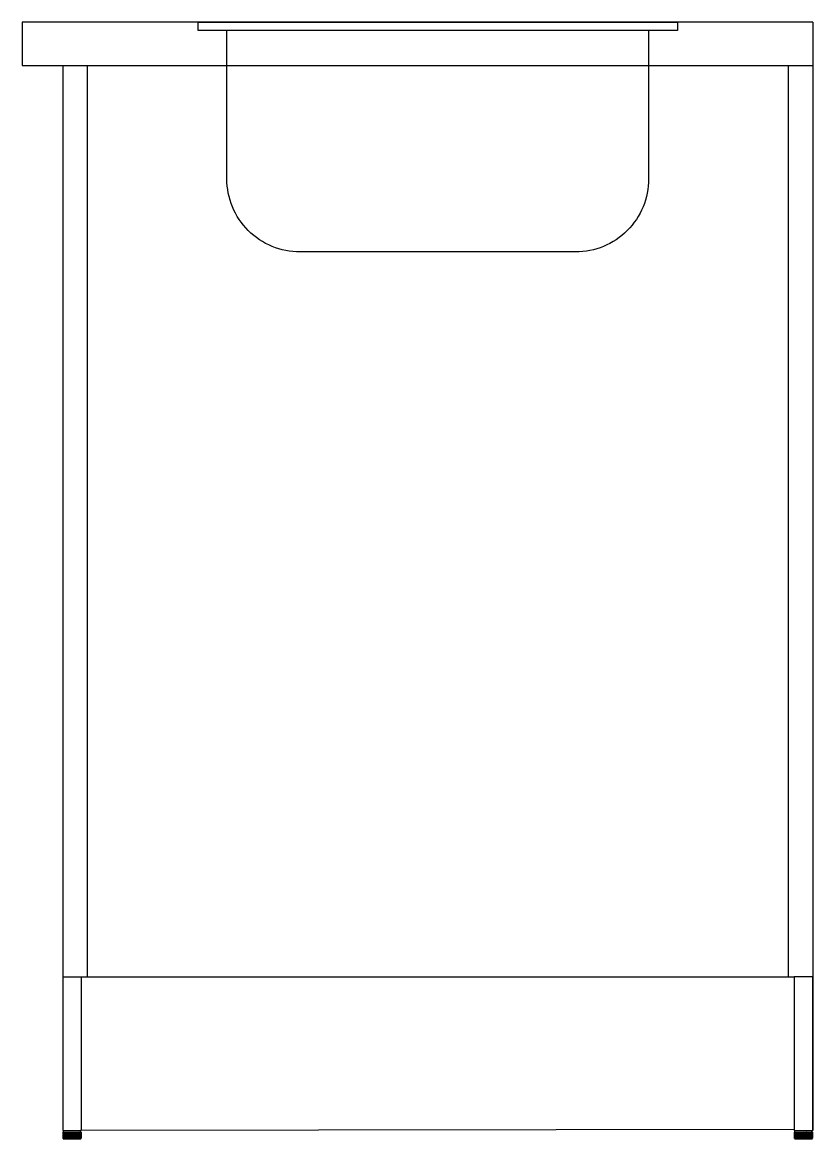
# Model space of a CAD drawing. Header units: millimetres. Extents: x 1912 to 3272, y -106 to 176.
# Drawn here: x 2162 to 2226.3, y 3.9 to 94.7 of the extents above; entities that cross this region are included whole.
import ezdxf

# ---------------------------------------------------------------- set-up
doc = ezdxf.new("R2010")
doc.units = ezdxf.units.MM
doc.layers.add('elementi incassati', color=4, linetype='Continuous')

msp = doc.modelspace()

# ---------------------------------------------------------------- linework, layer by layer
for p, q in [((2226.324, 94.693), (2162.024, 94.693)), ((2162.024, 94.693), (2162.024, 91.193)), ((2226.324, 94.693), (2226.324, 4.593)), ((2162.024, 91.193), (2226.324, 91.193)), ((2165.324, 91.193), (2165.324, 4.593)), ((2167.324, 17.093), (2167.324, 91.193)), ((2224.324, 91.193), (2224.324, 17.093)), ((2165.324, 17.093), (2166.824, 17.093)), ((2166.824, 17.093), (2166.824, 4.593)), ((2166.824, 17.093), (2224.824, 17.093)), ((2226.324, 17.093), (2224.824, 17.093)), ((2224.824, 17.093), (2224.824, 4.593)), ((2226.324, 4.593), (2226.324, 17.093)), ((2165.324, 4.593), (2166.824, 4.593)), ((2165.382, 4.593), (2166.766, 4.593)), ((2166.766, 4.623), (2224.824, 4.693)), ((2224.824, 4.593), (2226.324, 4.593)), ((2224.882, 4.593), (2226.266, 4.593))]:
    msp.add_line(p, q)
at = {"lineweight": 25}
for points in [[(2165.382, 4.446), (2165.382, 4.593)], [(2166.766, 4.446), (2166.766, 4.593)], [(2224.882, 4.446), (2224.882, 4.593)], [(2226.266, 4.446), (2226.266, 4.593)], [(2165.352, 4.446), (2165.348, 4.446)], [(2165.352, 4.445), (2165.352, 3.961), (2165.348, 3.961)], [(2165.356, 3.949), (2165.354, 3.949), (2165.352, 3.949), (2165.352, 3.953), (2165.348, 3.953), (2165.348, 3.956), (2165.348, 3.958), (2165.348, 3.961), (2165.348, 4.445)], [(2165.351, 4.446), (2165.353, 4.446), (2165.361, 4.446), (2165.363, 4.446)], [(2165.361, 3.961), (2165.353, 3.961), (2165.351, 3.961)], [(2165.352, 3.961), (2165.352, 3.958), (2165.352, 3.956), (2165.352, 3.953), (2165.353, 3.953), (2165.353, 3.949), (2165.355, 3.949), (2165.357, 3.949)], [(2165.355, 3.95), (2165.355, 3.94), (2165.361, 3.94), (2165.371, 3.94), (2165.387, 3.94), (2165.416, 3.94), (2165.449, 3.94), (2165.489, 3.94)], [(2165.355, 3.95), (2165.355, 3.95)], [(2165.355, 3.94), (2165.355, 3.938), (2165.355, 3.934), (2165.357, 3.934), (2165.357, 3.932), (2165.361, 3.932), (2165.361, 3.928), (2165.363, 3.928), (2165.367, 3.928)], [(2165.357, 3.95), (2165.361, 3.95), (2165.361, 3.954), (2165.361, 3.956), (2165.361, 3.961), (2165.361, 4.446)], [(2165.363, 4.446), (2165.366, 4.446), (2165.37, 4.446), (2165.38, 4.446), (2165.384, 4.446), (2165.388, 4.446)], [(2165.375, 3.949), (2165.371, 3.949), (2165.369, 3.949), (2165.369, 3.953), (2165.367, 3.953), (2165.367, 3.956), (2165.363, 3.956), (2165.363, 3.958), (2165.363, 3.961), (2165.363, 4.445)], [(2165.38, 3.961), (2165.37, 3.961), (2165.366, 3.961), (2165.363, 3.961)], [(2165.367, 3.928), (2165.369, 3.928), (2165.382, 3.928), (2165.399, 3.928), (2165.426, 3.928), (2165.456, 3.928), (2165.498, 3.928)], [(2165.374, 3.95), (2165.376, 3.95), (2165.38, 3.954), (2165.38, 3.956), (2165.38, 3.961), (2165.38, 4.446)], [(2165.387, 4.446), (2165.391, 4.446), (2165.399, 4.446), (2165.407, 4.446), (2165.418, 4.446), (2165.427, 4.446)], [(2165.407, 3.961), (2165.399, 3.961), (2165.391, 3.961), (2165.387, 3.961)], [(2165.399, 3.949), (2165.397, 3.949), (2165.395, 3.949), (2165.395, 3.953), (2165.392, 3.953), (2165.392, 3.956), (2165.392, 3.958), (2165.388, 3.958), (2165.388, 3.961), (2165.388, 4.445)], [(2165.399, 3.95), (2165.403, 3.95), (2165.405, 3.95), (2165.407, 3.95), (2165.407, 3.956), (2165.407, 3.961), (2165.407, 4.446)], [(2165.428, 4.446), (2165.431, 4.446), (2165.439, 4.446), (2165.449, 4.446), (2165.462, 4.446), (2165.477, 4.446)], [(2165.437, 3.949), (2165.433, 3.949), (2165.432, 3.953), (2165.432, 3.956), (2165.428, 3.956), (2165.428, 3.958), (2165.428, 3.961), (2165.428, 4.445)], [(2165.449, 3.961), (2165.439, 3.961), (2165.431, 3.961), (2165.428, 3.961)], [(2165.437, 3.95), (2165.439, 3.95), (2165.441, 3.95), (2165.445, 3.95), (2165.447, 3.95), (2165.449, 3.956), (2165.449, 3.961), (2165.449, 4.446)], [(2165.483, 3.949), (2165.479, 3.949), (2165.479, 3.953), (2165.477, 3.953), (2165.477, 3.956), (2165.477, 3.958), (2165.477, 3.961), (2165.477, 4.445)], [(2165.478, 4.446), (2165.48, 4.446), (2165.488, 4.446), (2165.5, 4.446), (2165.518, 4.446), (2165.534, 4.446)], [(2165.5, 3.961), (2165.488, 3.961), (2165.48, 3.961), (2165.478, 3.961)], [(2165.483, 3.95), (2165.485, 3.95), (2165.491, 3.95), (2165.495, 3.95), (2165.497, 3.95), (2165.498, 3.954), (2165.5, 3.961), (2165.5, 4.446)], [(2165.489, 3.94), (2165.534, 3.94), (2165.584, 3.94), (2165.641, 3.94), (2165.7, 3.94), (2165.762, 3.94), (2165.83, 3.94), (2165.9, 3.94), (2165.97, 3.94), (2166.042, 3.94), (2166.115, 3.94), (2166.187, 3.94), (2166.258, 3.94), (2166.326, 3.94), (2166.391, 3.94), (2166.455, 3.94), (2166.513, 3.94), (2166.57, 3.94), (2166.619, 3.94), (2166.663, 3.94), (2166.703, 3.94), (2166.733, 3.94), (2166.757, 3.94), (2166.775, 3.94), (2166.787, 3.94), (2166.791, 3.94), (2166.791, 3.95)], [(2165.498, 3.928), (2165.542, 3.928), (2165.594, 3.928), (2165.654, 3.928), (2165.717, 3.928), (2165.78, 3.928), (2165.85, 3.928), (2165.921, 3.928), (2165.995, 3.928), (2166.067, 3.928), (2166.143, 3.928), (2166.216, 3.928), (2166.289, 3.928), (2166.359, 3.928), (2166.425, 3.928), (2166.486, 3.928), (2166.543, 3.928), (2166.599, 3.928), (2166.644, 3.928), (2166.684, 3.928), (2166.717, 3.928), (2166.745, 3.928), (2166.764, 3.928), (2166.777, 3.928), (2166.779, 3.928)], [(2165.54, 3.949), (2165.54, 3.953), (2165.536, 3.953), (2165.536, 3.956), (2165.534, 3.956), (2165.534, 3.958), (2165.534, 3.961), (2165.534, 4.445)], [(2165.535, 4.446), (2165.537, 4.446), (2165.542, 4.446), (2165.553, 4.446), (2165.563, 4.446), (2165.582, 4.446), (2165.603, 4.446)], [(2165.563, 3.961), (2165.553, 3.961), (2165.542, 3.961), (2165.537, 3.961), (2165.535, 3.961)], [(2165.54, 3.95), (2165.546, 3.95), (2165.548, 3.95), (2165.554, 3.95), (2165.556, 3.95), (2165.56, 3.954), (2165.562, 3.961), (2165.562, 4.446)], [(2165.603, 3.953), (2165.607, 3.95), (2165.613, 3.95), (2165.616, 3.95), (2165.622, 3.95), (2165.631, 3.953), (2165.633, 3.961), (2165.633, 4.446)], [(2165.603, 4.446), (2165.605, 4.446), (2165.611, 4.446), (2165.62, 4.446), (2165.633, 4.446), (2165.654, 4.446), (2165.677, 4.446)], [(2165.603, 3.953), (2165.603, 3.956), (2165.603, 3.958), (2165.603, 3.961), (2165.603, 4.445)], [(2165.633, 3.961), (2165.62, 3.961), (2165.611, 3.961), (2165.605, 3.961), (2165.603, 3.961)], [(2165.677, 4.446), (2165.679, 4.446), (2165.687, 4.446), (2165.698, 4.446), (2165.709, 4.446), (2165.734, 4.446), (2165.757, 4.446)], [(2165.709, 4.445), (2165.709, 3.961), (2165.707, 3.956), (2165.705, 3.953), (2165.698, 3.949), (2165.693, 3.949), (2165.685, 3.949), (2165.679, 3.953), (2165.677, 3.961), (2165.677, 4.445)], [(2165.709, 3.961), (2165.698, 3.961), (2165.687, 3.961), (2165.679, 3.961), (2165.677, 3.961)], [(2165.757, 4.446), (2165.763, 4.446), (2165.771, 4.446), (2165.783, 4.446), (2165.793, 4.446), (2165.819, 4.446), (2165.843, 4.446)], [(2165.793, 4.445), (2165.793, 3.961), (2165.791, 3.956), (2165.787, 3.953), (2165.779, 3.949), (2165.773, 3.949), (2165.767, 3.949), (2165.761, 3.953), (2165.757, 3.961), (2165.757, 4.445)], [(2165.793, 3.961), (2165.783, 3.961), (2165.771, 3.961), (2165.763, 3.961), (2165.757, 3.961)], [(2165.843, 4.446), (2165.851, 4.446), (2165.861, 4.446), (2165.871, 4.446), (2165.881, 4.446), (2165.907, 4.446), (2165.932, 4.446)], [(2165.881, 4.445), (2165.881, 3.961), (2165.881, 3.956), (2165.877, 3.953), (2165.867, 3.949), (2165.862, 3.949), (2165.852, 3.949), (2165.849, 3.953), (2165.843, 3.961), (2165.843, 4.445)], [(2165.881, 3.961), (2165.871, 3.961), (2165.861, 3.961), (2165.851, 3.961), (2165.843, 3.961)], [(2165.932, 4.446), (2165.942, 4.446), (2165.952, 4.446), (2165.964, 4.446), (2165.974, 4.446), (2166, 4.446), (2166.028, 4.446)], [(2165.974, 4.445), (2165.974, 3.961), (2165.972, 3.956), (2165.97, 3.953), (2165.958, 3.949), (2165.952, 3.949), (2165.948, 3.949), (2165.938, 3.953), (2165.932, 3.961), (2165.932, 4.445)], [(2165.974, 3.961), (2165.964, 3.961), (2165.952, 3.961), (2165.942, 3.961), (2165.932, 3.961)], [(2166.027, 4.446), (2166.037, 4.446), (2166.047, 4.446), (2166.058, 4.446), (2166.067, 4.446), (2166.094, 4.446), (2166.121, 4.446)], [(2166.067, 4.445), (2166.067, 3.961), (2166.065, 3.956), (2166.063, 3.953), (2166.054, 3.949), (2166.047, 3.949), (2166.039, 3.949), (2166.031, 3.953), (2166.027, 3.961), (2166.027, 4.445)], [(2166.067, 3.961), (2166.058, 3.961), (2166.047, 3.961), (2166.037, 3.961), (2166.027, 3.961)], [(2166.121, 4.446), (2166.13, 4.446), (2166.143, 4.446), (2166.153, 4.446), (2166.161, 4.446), (2166.187, 4.446), (2166.212, 4.446)], [(2166.161, 4.445), (2166.161, 3.961), (2166.159, 3.953), (2166.151, 3.949), (2166.143, 3.949), (2166.136, 3.949), (2166.125, 3.953), (2166.121, 3.956), (2166.121, 3.961), (2166.121, 4.445)], [(2166.161, 3.961), (2166.153, 3.961), (2166.143, 3.961), (2166.13, 3.961), (2166.121, 3.961)], [(2166.212, 4.446), (2166.224, 4.446), (2166.236, 4.446), (2166.246, 4.446), (2166.252, 4.446), (2166.28, 4.446), (2166.304, 4.446)], [(2166.252, 4.445), (2166.252, 3.961), (2166.248, 3.953), (2166.24, 3.949), (2166.236, 3.949), (2166.228, 3.949), (2166.218, 3.953), (2166.216, 3.956), (2166.212, 3.961), (2166.212, 4.445)], [(2166.252, 3.961), (2166.246, 3.961), (2166.236, 3.961), (2166.224, 3.961), (2166.212, 3.961)], [(2166.309, 4.446), (2166.305, 4.446), (2166.303, 4.446)], [(2166.343, 4.445), (2166.343, 3.961), (2166.339, 3.953), (2166.332, 3.949), (2166.324, 3.949), (2166.317, 3.949), (2166.309, 3.953), (2166.305, 3.956), (2166.303, 3.961), (2166.303, 4.445)], [(2166.343, 3.961), (2166.338, 3.961), (2166.326, 3.961), (2166.317, 3.961), (2166.303, 3.961)], [(2166.309, 4.446), (2166.319, 4.446), (2166.328, 4.446), (2166.338, 4.446), (2166.343, 4.446), (2166.366, 4.446), (2166.391, 4.446)], [(2166.391, 4.446), (2166.403, 4.446), (2166.415, 4.446), (2166.423, 4.446), (2166.427, 4.446), (2166.448, 4.446), (2166.473, 4.446)], [(2166.427, 4.445), (2166.427, 3.961), (2166.423, 3.953), (2166.417, 3.949), (2166.41, 3.949), (2166.403, 3.949), (2166.395, 3.953), (2166.391, 3.956), (2166.391, 3.961), (2166.391, 4.445)], [(2166.427, 3.961), (2166.423, 3.961), (2166.415, 3.961), (2166.403, 3.961), (2166.391, 3.961)], [(2166.473, 4.446), (2166.485, 4.446), (2166.495, 4.446), (2166.503, 4.446), (2166.505, 4.446), (2166.526, 4.446), (2166.547, 4.446)], [(2166.505, 4.445), (2166.505, 3.961), (2166.503, 3.953), (2166.495, 3.949), (2166.49, 3.949), (2166.483, 3.949), (2166.477, 3.953), (2166.475, 3.956), (2166.473, 3.961), (2166.473, 4.445)], [(2166.505, 3.961), (2166.503, 3.961), (2166.495, 3.961), (2166.485, 3.961), (2166.473, 3.961)], [(2166.547, 4.446), (2166.556, 4.446), (2166.568, 4.446), (2166.572, 4.446), (2166.576, 4.446), (2166.596, 4.446), (2166.614, 4.446)], [(2166.571, 3.953), (2166.568, 3.949), (2166.563, 3.949), (2166.561, 3.949), (2166.555, 3.949), (2166.549, 3.953), (2166.547, 3.961), (2166.547, 4.445)], [(2166.576, 4.445), (2166.576, 3.961), (2166.572, 3.961), (2166.568, 3.961), (2166.556, 3.961), (2166.547, 3.961)], [(2166.572, 3.953), (2166.576, 3.953), (2166.576, 3.956), (2166.576, 3.958), (2166.576, 3.961)], [(2166.614, 4.446), (2166.621, 4.446), (2166.633, 4.446), (2166.638, 4.446), (2166.64, 4.446), (2166.656, 4.446), (2166.671, 4.446)], [(2166.634, 3.949), (2166.629, 3.949), (2166.625, 3.949), (2166.621, 3.949), (2166.62, 3.949), (2166.614, 3.953), (2166.614, 3.961), (2166.614, 4.445)], [(2166.64, 4.445), (2166.64, 3.961), (2166.638, 3.961), (2166.633, 3.961), (2166.621, 3.961), (2166.614, 3.961)], [(2166.635, 3.95), (2166.635, 3.954), (2166.639, 3.954), (2166.639, 3.956), (2166.64, 3.956), (2166.64, 3.958), (2166.64, 3.961)], [(2166.671, 4.446), (2166.682, 4.446), (2166.69, 4.446), (2166.692, 4.446), (2166.705, 4.446), (2166.716, 4.446)], [(2166.686, 3.949), (2166.683, 3.949), (2166.679, 3.949), (2166.677, 3.949), (2166.675, 3.949), (2166.671, 3.956), (2166.671, 3.961), (2166.671, 4.445)], [(2166.692, 4.445), (2166.692, 3.961), (2166.69, 3.961), (2166.682, 3.961), (2166.671, 3.961)], [(2166.686, 3.95), (2166.69, 3.95), (2166.69, 3.954), (2166.692, 3.954), (2166.692, 3.956), (2166.692, 3.958), (2166.692, 3.961)], [(2166.716, 4.446), (2166.728, 4.446), (2166.734, 4.446), (2166.736, 4.446), (2166.745, 4.446), (2166.751, 4.446)], [(2166.736, 4.445), (2166.736, 3.961), (2166.734, 3.961), (2166.728, 3.961), (2166.716, 3.961)], [(2166.728, 3.949), (2166.726, 3.949), (2166.722, 3.949), (2166.72, 3.949), (2166.717, 3.956), (2166.717, 3.961), (2166.717, 4.445)], [(2166.728, 3.95), (2166.732, 3.95), (2166.734, 3.95), (2166.734, 3.954), (2166.736, 3.954), (2166.736, 3.956), (2166.736, 3.958), (2166.736, 3.961)], [(2166.75, 4.446), (2166.762, 4.446), (2166.766, 4.446), (2166.77, 4.446), (2166.772, 4.446), (2166.778, 4.446)], [(2166.77, 4.445), (2166.77, 3.961), (2166.766, 3.961), (2166.762, 3.961), (2166.75, 3.961)], [(2166.759, 3.949), (2166.757, 3.949), (2166.755, 3.953), (2166.755, 3.956), (2166.751, 3.961), (2166.751, 4.445)], [(2166.758, 3.95), (2166.762, 3.95), (2166.764, 3.95), (2166.764, 3.954), (2166.766, 3.954), (2166.766, 3.956), (2166.77, 3.956), (2166.77, 3.958), (2166.77, 3.961)], [(2166.791, 4.446), (2166.787, 4.446), (2166.785, 4.446), (2166.777, 4.446)], [(2166.779, 3.949), (2166.777, 3.949), (2166.777, 3.953), (2166.777, 3.956), (2166.777, 3.961), (2166.777, 4.445)], [(2166.791, 4.445), (2166.791, 3.961), (2166.787, 3.961), (2166.785, 3.961), (2166.777, 3.961)], [(2166.779, 3.95), (2166.783, 3.95), (2166.785, 3.95), (2166.787, 3.95), (2166.787, 3.954), (2166.787, 3.956), (2166.791, 3.956), (2166.791, 3.958), (2166.791, 3.961)], [(2166.779, 3.928), (2166.783, 3.928), (2166.785, 3.928), (2166.785, 3.933), (2166.787, 3.933), (2166.787, 3.935), (2166.791, 3.935), (2166.791, 3.939), (2166.791, 3.94)], [(2166.8, 4.446), (2166.798, 4.446), (2166.791, 4.446)], [(2166.8, 4.445), (2166.8, 3.961), (2166.798, 3.961), (2166.791, 3.961)], [(2166.791, 3.95), (2166.793, 3.95), (2166.795, 3.95), (2166.795, 3.954), (2166.799, 3.954), (2166.799, 3.956), (2166.801, 3.956), (2166.801, 3.958), (2166.801, 3.961)], [(2166.791, 3.956), (2166.791, 3.953), (2166.791, 3.95)], [(2166.791, 3.95), (2166.791, 3.95)], [(2224.852, 4.446), (2224.848, 4.446)], [(2224.852, 4.445), (2224.852, 3.961), (2224.848, 3.961)], [(2224.856, 3.949), (2224.854, 3.949), (2224.852, 3.949), (2224.852, 3.953), (2224.848, 3.953), (2224.848, 3.956), (2224.848, 3.958), (2224.848, 3.961), (2224.848, 4.445)], [(2224.851, 4.446), (2224.853, 4.446), (2224.861, 4.446), (2224.863, 4.446)], [(2224.861, 3.961), (2224.853, 3.961), (2224.851, 3.961)], [(2224.852, 3.961), (2224.852, 3.958), (2224.852, 3.956), (2224.852, 3.953), (2224.853, 3.953), (2224.853, 3.949), (2224.855, 3.949), (2224.857, 3.949)], [(2224.855, 3.95), (2224.855, 3.94), (2224.861, 3.94), (2224.871, 3.94), (2224.887, 3.94), (2224.916, 3.94), (2224.949, 3.94), (2224.989, 3.94)], [(2224.855, 3.95), (2224.855, 3.95)], [(2224.855, 3.94), (2224.855, 3.938), (2224.855, 3.934), (2224.857, 3.934), (2224.857, 3.932), (2224.861, 3.932), (2224.861, 3.928), (2224.863, 3.928), (2224.867, 3.928)], [(2224.857, 3.95), (2224.861, 3.95), (2224.861, 3.954), (2224.861, 3.956), (2224.861, 3.961), (2224.861, 4.446)], [(2224.863, 4.446), (2224.866, 4.446), (2224.87, 4.446), (2224.88, 4.446), (2224.884, 4.446), (2224.888, 4.446)], [(2224.875, 3.949), (2224.871, 3.949), (2224.869, 3.949), (2224.869, 3.953), (2224.867, 3.953), (2224.867, 3.956), (2224.863, 3.956), (2224.863, 3.958), (2224.863, 3.961), (2224.863, 4.445)], [(2224.88, 3.961), (2224.87, 3.961), (2224.866, 3.961), (2224.863, 3.961)], [(2224.867, 3.928), (2224.869, 3.928), (2224.882, 3.928), (2224.899, 3.928), (2224.926, 3.928), (2224.956, 3.928), (2224.998, 3.928)], [(2224.874, 3.95), (2224.876, 3.95), (2224.88, 3.954), (2224.88, 3.956), (2224.88, 3.961), (2224.88, 4.446)], [(2224.887, 4.446), (2224.891, 4.446), (2224.899, 4.446), (2224.907, 4.446), (2224.918, 4.446), (2224.927, 4.446)], [(2224.907, 3.961), (2224.899, 3.961), (2224.891, 3.961), (2224.887, 3.961)], [(2224.899, 3.949), (2224.897, 3.949), (2224.895, 3.949), (2224.895, 3.953), (2224.892, 3.953), (2224.892, 3.956), (2224.892, 3.958), (2224.888, 3.958), (2224.888, 3.961), (2224.888, 4.445)], [(2224.899, 3.95), (2224.903, 3.95), (2224.905, 3.95), (2224.907, 3.95), (2224.907, 3.956), (2224.907, 3.961), (2224.907, 4.446)], [(2224.928, 4.446), (2224.931, 4.446), (2224.939, 4.446), (2224.949, 4.446), (2224.962, 4.446), (2224.977, 4.446)], [(2224.937, 3.949), (2224.933, 3.949), (2224.932, 3.953), (2224.932, 3.956), (2224.928, 3.956), (2224.928, 3.958), (2224.928, 3.961), (2224.928, 4.445)], [(2224.949, 3.961), (2224.939, 3.961), (2224.931, 3.961), (2224.928, 3.961)], [(2224.937, 3.95), (2224.939, 3.95), (2224.941, 3.95), (2224.945, 3.95), (2224.947, 3.95), (2224.949, 3.956), (2224.949, 3.961), (2224.949, 4.446)], [(2224.983, 3.949), (2224.979, 3.949), (2224.979, 3.953), (2224.977, 3.953), (2224.977, 3.956), (2224.977, 3.958), (2224.977, 3.961), (2224.977, 4.445)], [(2224.978, 4.446), (2224.98, 4.446), (2224.988, 4.446), (2225, 4.446), (2225.018, 4.446), (2225.034, 4.446)], [(2225, 3.961), (2224.988, 3.961), (2224.98, 3.961), (2224.978, 3.961)], [(2224.983, 3.95), (2224.985, 3.95), (2224.991, 3.95), (2224.995, 3.95), (2224.997, 3.95), (2224.998, 3.954), (2225, 3.961), (2225, 4.446)], [(2224.989, 3.94), (2225.034, 3.94), (2225.084, 3.94), (2225.141, 3.94), (2225.2, 3.94), (2225.262, 3.94), (2225.33, 3.94), (2225.4, 3.94), (2225.47, 3.94), (2225.542, 3.94), (2225.615, 3.94), (2225.687, 3.94), (2225.758, 3.94), (2225.826, 3.94), (2225.891, 3.94), (2225.955, 3.94), (2226.013, 3.94), (2226.07, 3.94), (2226.119, 3.94), (2226.163, 3.94), (2226.203, 3.94), (2226.233, 3.94), (2226.257, 3.94), (2226.275, 3.94), (2226.287, 3.94), (2226.291, 3.94), (2226.291, 3.95)], [(2224.998, 3.928), (2225.042, 3.928), (2225.094, 3.928), (2225.154, 3.928), (2225.217, 3.928), (2225.28, 3.928), (2225.35, 3.928), (2225.421, 3.928), (2225.495, 3.928), (2225.567, 3.928), (2225.643, 3.928), (2225.716, 3.928), (2225.789, 3.928), (2225.859, 3.928), (2225.925, 3.928), (2225.986, 3.928), (2226.043, 3.928), (2226.099, 3.928), (2226.144, 3.928), (2226.184, 3.928), (2226.217, 3.928), (2226.245, 3.928), (2226.264, 3.928), (2226.277, 3.928), (2226.279, 3.928)], [(2225.04, 3.949), (2225.04, 3.953), (2225.036, 3.953), (2225.036, 3.956), (2225.034, 3.956), (2225.034, 3.958), (2225.034, 3.961), (2225.034, 4.445)], [(2225.035, 4.446), (2225.037, 4.446), (2225.042, 4.446), (2225.053, 4.446), (2225.063, 4.446), (2225.082, 4.446), (2225.103, 4.446)], [(2225.063, 3.961), (2225.053, 3.961), (2225.042, 3.961), (2225.037, 3.961), (2225.035, 3.961)], [(2225.04, 3.95), (2225.046, 3.95), (2225.048, 3.95), (2225.054, 3.95), (2225.056, 3.95), (2225.06, 3.954), (2225.062, 3.961), (2225.062, 4.446)], [(2225.103, 3.953), (2225.107, 3.95), (2225.113, 3.95), (2225.116, 3.95), (2225.122, 3.95), (2225.131, 3.953), (2225.133, 3.961), (2225.133, 4.446)], [(2225.103, 4.446), (2225.105, 4.446), (2225.111, 4.446), (2225.12, 4.446), (2225.133, 4.446), (2225.154, 4.446), (2225.177, 4.446)], [(2225.103, 3.953), (2225.103, 3.956), (2225.103, 3.958), (2225.103, 3.961), (2225.103, 4.445)], [(2225.133, 3.961), (2225.12, 3.961), (2225.111, 3.961), (2225.105, 3.961), (2225.103, 3.961)], [(2225.177, 4.446), (2225.179, 4.446), (2225.187, 4.446), (2225.198, 4.446), (2225.209, 4.446), (2225.234, 4.446), (2225.257, 4.446)], [(2225.209, 4.445), (2225.209, 3.961), (2225.207, 3.956), (2225.205, 3.953), (2225.198, 3.949), (2225.193, 3.949), (2225.185, 3.949), (2225.179, 3.953), (2225.177, 3.961), (2225.177, 4.445)], [(2225.209, 3.961), (2225.198, 3.961), (2225.187, 3.961), (2225.179, 3.961), (2225.177, 3.961)], [(2225.257, 4.446), (2225.263, 4.446), (2225.271, 4.446), (2225.283, 4.446), (2225.293, 4.446), (2225.319, 4.446), (2225.343, 4.446)], [(2225.293, 4.445), (2225.293, 3.961), (2225.291, 3.956), (2225.287, 3.953), (2225.279, 3.949), (2225.273, 3.949), (2225.267, 3.949), (2225.261, 3.953), (2225.257, 3.961), (2225.257, 4.445)], [(2225.293, 3.961), (2225.283, 3.961), (2225.271, 3.961), (2225.263, 3.961), (2225.257, 3.961)], [(2225.343, 4.446), (2225.351, 4.446), (2225.361, 4.446), (2225.371, 4.446), (2225.381, 4.446), (2225.407, 4.446), (2225.432, 4.446)], [(2225.381, 4.445), (2225.381, 3.961), (2225.381, 3.956), (2225.377, 3.953), (2225.367, 3.949), (2225.362, 3.949), (2225.352, 3.949), (2225.349, 3.953), (2225.343, 3.961), (2225.343, 4.445)], [(2225.381, 3.961), (2225.371, 3.961), (2225.361, 3.961), (2225.351, 3.961), (2225.343, 3.961)], [(2225.432, 4.446), (2225.442, 4.446), (2225.452, 4.446), (2225.464, 4.446), (2225.474, 4.446), (2225.5, 4.446), (2225.528, 4.446)], [(2225.474, 4.445), (2225.474, 3.961), (2225.472, 3.956), (2225.47, 3.953), (2225.458, 3.949), (2225.452, 3.949), (2225.448, 3.949), (2225.438, 3.953), (2225.432, 3.961), (2225.432, 4.445)], [(2225.474, 3.961), (2225.464, 3.961), (2225.452, 3.961), (2225.442, 3.961), (2225.432, 3.961)], [(2225.527, 4.446), (2225.537, 4.446), (2225.547, 4.446), (2225.558, 4.446), (2225.567, 4.446), (2225.594, 4.446), (2225.621, 4.446)], [(2225.567, 4.445), (2225.567, 3.961), (2225.565, 3.956), (2225.563, 3.953), (2225.554, 3.949), (2225.547, 3.949), (2225.539, 3.949), (2225.531, 3.953), (2225.527, 3.961), (2225.527, 4.445)], [(2225.567, 3.961), (2225.558, 3.961), (2225.547, 3.961), (2225.537, 3.961), (2225.527, 3.961)], [(2225.621, 4.446), (2225.63, 4.446), (2225.643, 4.446), (2225.653, 4.446), (2225.661, 4.446), (2225.687, 4.446), (2225.712, 4.446)], [(2225.661, 4.445), (2225.661, 3.961), (2225.659, 3.953), (2225.651, 3.949), (2225.643, 3.949), (2225.636, 3.949), (2225.625, 3.953), (2225.621, 3.956), (2225.621, 3.961), (2225.621, 4.445)], [(2225.661, 3.961), (2225.653, 3.961), (2225.643, 3.961), (2225.63, 3.961), (2225.621, 3.961)], [(2225.712, 4.446), (2225.724, 4.446), (2225.736, 4.446), (2225.746, 4.446), (2225.752, 4.446), (2225.78, 4.446), (2225.804, 4.446)], [(2225.752, 4.445), (2225.752, 3.961), (2225.748, 3.953), (2225.74, 3.949), (2225.736, 3.949), (2225.728, 3.949), (2225.718, 3.953), (2225.716, 3.956), (2225.712, 3.961), (2225.712, 4.445)], [(2225.752, 3.961), (2225.746, 3.961), (2225.736, 3.961), (2225.724, 3.961), (2225.712, 3.961)], [(2225.809, 4.446), (2225.805, 4.446), (2225.803, 4.446)], [(2225.843, 4.445), (2225.843, 3.961), (2225.839, 3.953), (2225.832, 3.949), (2225.824, 3.949), (2225.817, 3.949), (2225.809, 3.953), (2225.805, 3.956), (2225.803, 3.961), (2225.803, 4.445)], [(2225.843, 3.961), (2225.838, 3.961), (2225.826, 3.961), (2225.817, 3.961), (2225.803, 3.961)], [(2225.809, 4.446), (2225.819, 4.446), (2225.828, 4.446), (2225.838, 4.446), (2225.843, 4.446), (2225.866, 4.446), (2225.891, 4.446)], [(2225.891, 4.446), (2225.903, 4.446), (2225.915, 4.446), (2225.923, 4.446), (2225.927, 4.446), (2225.948, 4.446), (2225.973, 4.446)], [(2225.927, 4.445), (2225.927, 3.961), (2225.923, 3.953), (2225.917, 3.949), (2225.91, 3.949), (2225.903, 3.949), (2225.895, 3.953), (2225.891, 3.956), (2225.891, 3.961), (2225.891, 4.445)], [(2225.927, 3.961), (2225.923, 3.961), (2225.915, 3.961), (2225.903, 3.961), (2225.891, 3.961)], [(2225.973, 4.446), (2225.985, 4.446), (2225.995, 4.446), (2226.003, 4.446), (2226.005, 4.446), (2226.026, 4.446), (2226.047, 4.446)], [(2226.005, 4.445), (2226.005, 3.961), (2226.003, 3.953), (2225.995, 3.949), (2225.99, 3.949), (2225.983, 3.949), (2225.977, 3.953), (2225.975, 3.956), (2225.973, 3.961), (2225.973, 4.445)], [(2226.005, 3.961), (2226.003, 3.961), (2225.995, 3.961), (2225.985, 3.961), (2225.973, 3.961)], [(2226.047, 4.446), (2226.056, 4.446), (2226.068, 4.446), (2226.072, 4.446), (2226.076, 4.446), (2226.096, 4.446), (2226.114, 4.446)], [(2226.071, 3.953), (2226.068, 3.949), (2226.063, 3.949), (2226.061, 3.949), (2226.055, 3.949), (2226.049, 3.953), (2226.047, 3.961), (2226.047, 4.445)], [(2226.076, 4.445), (2226.076, 3.961), (2226.072, 3.961), (2226.068, 3.961), (2226.056, 3.961), (2226.047, 3.961)], [(2226.072, 3.953), (2226.076, 3.953), (2226.076, 3.956), (2226.076, 3.958), (2226.076, 3.961)], [(2226.114, 4.446), (2226.121, 4.446), (2226.133, 4.446), (2226.138, 4.446), (2226.14, 4.446), (2226.156, 4.446), (2226.171, 4.446)], [(2226.134, 3.949), (2226.129, 3.949), (2226.125, 3.949), (2226.121, 3.949), (2226.12, 3.949), (2226.114, 3.953), (2226.114, 3.961), (2226.114, 4.445)], [(2226.14, 4.445), (2226.14, 3.961), (2226.138, 3.961), (2226.133, 3.961), (2226.121, 3.961), (2226.114, 3.961)], [(2226.135, 3.95), (2226.135, 3.954), (2226.139, 3.954), (2226.139, 3.956), (2226.14, 3.956), (2226.14, 3.958), (2226.14, 3.961)], [(2226.171, 4.446), (2226.182, 4.446), (2226.19, 4.446), (2226.192, 4.446), (2226.205, 4.446), (2226.216, 4.446)], [(2226.186, 3.949), (2226.183, 3.949), (2226.179, 3.949), (2226.177, 3.949), (2226.175, 3.949), (2226.171, 3.956), (2226.171, 3.961), (2226.171, 4.445)], [(2226.192, 4.445), (2226.192, 3.961), (2226.19, 3.961), (2226.182, 3.961), (2226.171, 3.961)], [(2226.186, 3.95), (2226.19, 3.95), (2226.19, 3.954), (2226.192, 3.954), (2226.192, 3.956), (2226.192, 3.958), (2226.192, 3.961)], [(2226.216, 4.446), (2226.228, 4.446), (2226.234, 4.446), (2226.236, 4.446), (2226.245, 4.446), (2226.251, 4.446)], [(2226.236, 4.445), (2226.236, 3.961), (2226.234, 3.961), (2226.228, 3.961), (2226.216, 3.961)], [(2226.228, 3.949), (2226.226, 3.949), (2226.222, 3.949), (2226.22, 3.949), (2226.217, 3.956), (2226.217, 3.961), (2226.217, 4.445)], [(2226.228, 3.95), (2226.232, 3.95), (2226.234, 3.95), (2226.234, 3.954), (2226.236, 3.954), (2226.236, 3.956), (2226.236, 3.958), (2226.236, 3.961)], [(2226.25, 4.446), (2226.262, 4.446), (2226.266, 4.446), (2226.27, 4.446), (2226.272, 4.446), (2226.278, 4.446)], [(2226.27, 4.445), (2226.27, 3.961), (2226.266, 3.961), (2226.262, 3.961), (2226.25, 3.961)], [(2226.259, 3.949), (2226.257, 3.949), (2226.255, 3.953), (2226.255, 3.956), (2226.251, 3.961), (2226.251, 4.445)], [(2226.258, 3.95), (2226.262, 3.95), (2226.264, 3.95), (2226.264, 3.954), (2226.266, 3.954), (2226.266, 3.956), (2226.27, 3.956), (2226.27, 3.958), (2226.27, 3.961)], [(2226.291, 4.446), (2226.287, 4.446), (2226.285, 4.446), (2226.277, 4.446)], [(2226.279, 3.949), (2226.277, 3.949), (2226.277, 3.953), (2226.277, 3.956), (2226.277, 3.961), (2226.277, 4.445)], [(2226.291, 4.445), (2226.291, 3.961), (2226.287, 3.961), (2226.285, 3.961), (2226.277, 3.961)], [(2226.279, 3.95), (2226.283, 3.95), (2226.285, 3.95), (2226.287, 3.95), (2226.287, 3.954), (2226.287, 3.956), (2226.291, 3.956), (2226.291, 3.958), (2226.291, 3.961)], [(2226.279, 3.928), (2226.283, 3.928), (2226.285, 3.928), (2226.285, 3.933), (2226.287, 3.933), (2226.287, 3.935), (2226.291, 3.935), (2226.291, 3.939), (2226.291, 3.94)], [(2226.3, 4.446), (2226.298, 4.446), (2226.291, 4.446)], [(2226.3, 4.445), (2226.3, 3.961), (2226.298, 3.961), (2226.291, 3.961)], [(2226.291, 3.95), (2226.293, 3.95), (2226.295, 3.95), (2226.295, 3.954), (2226.299, 3.954), (2226.299, 3.956), (2226.301, 3.956), (2226.301, 3.958), (2226.301, 3.961)], [(2226.291, 3.956), (2226.291, 3.953), (2226.291, 3.95)], [(2226.291, 3.95), (2226.291, 3.95)]]:
    msp.add_lwpolyline(points, dxfattribs=at)
at = {"layer": 'elementi incassati'}
for p, q in [((2176.324, 94.693), (2215.324, 94.693)), ((2176.324, 94.022), (2176.324, 94.693)), ((2215.324, 94.693), (2215.324, 94.022)), ((2215.324, 94.022), (2176.324, 94.022))]:
    msp.add_line(p, q, dxfattribs=at)
for points in [[(2184.616, 76.022), (2184.616, 76.022, -0.414214), (2178.668, 81.97), (2178.668, 94.022)], [(2212.98, 94.022), (2212.98, 81.97, -0.414214), (2207.032, 76.022), (2184.616, 76.022)]]:
    msp.add_lwpolyline(points, format="xyb", dxfattribs=at)

doc.saveas('drawing.dxf')
